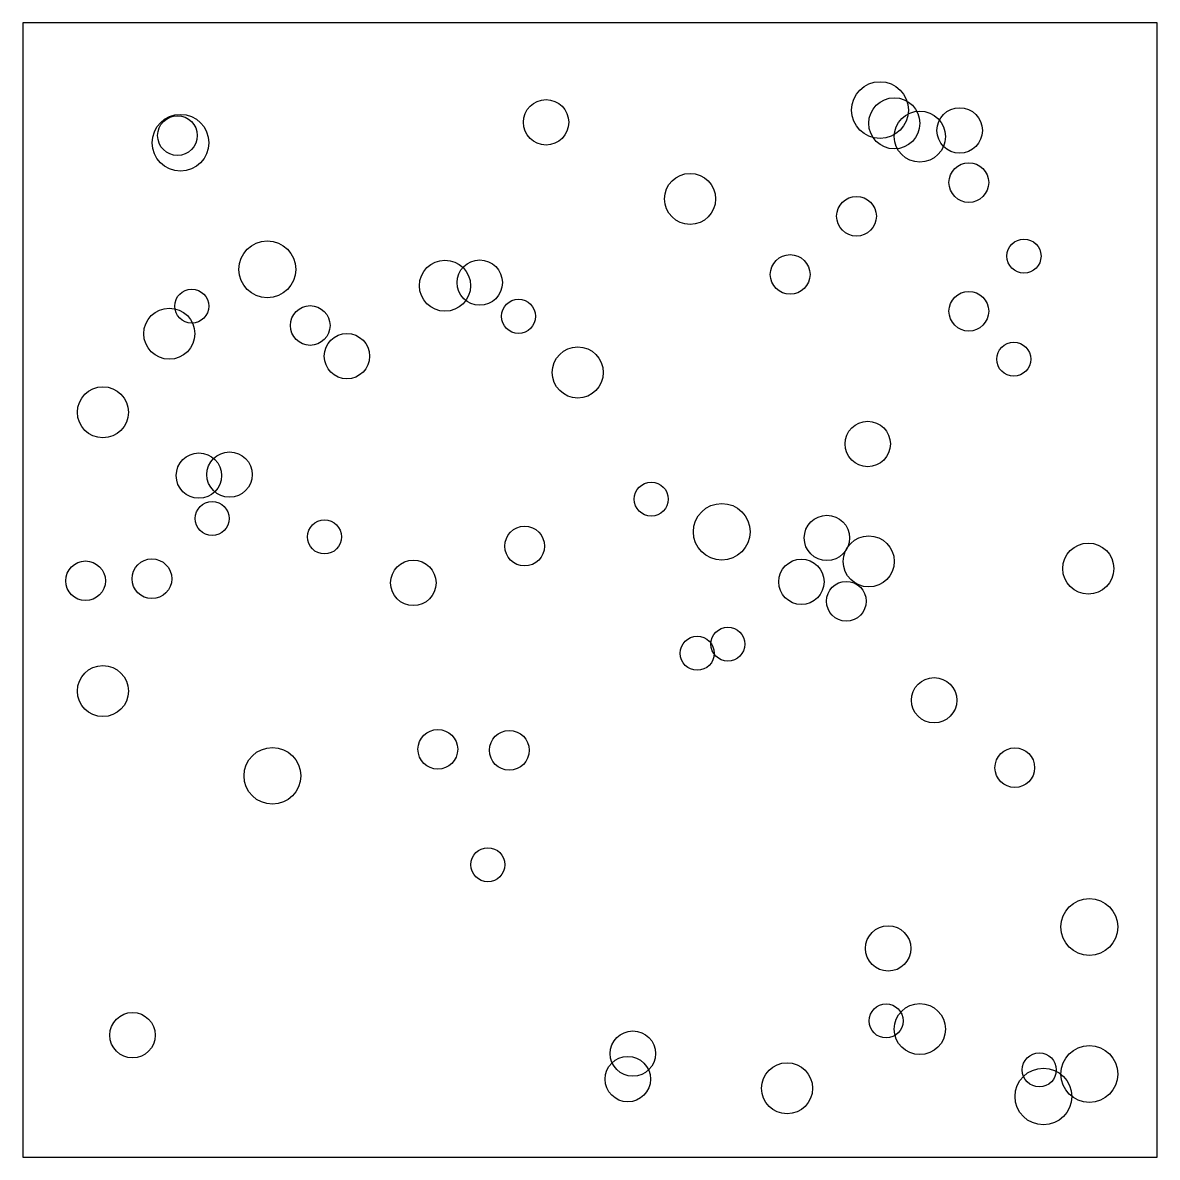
# Model space of a CAD drawing. Header units: metres. Extents: x 0 to 4, y 0 to 4.
import ezdxf

# ---------------------------------------------------------------- set-up
doc = ezdxf.new("R2010")
doc.units = ezdxf.units.M

msp = doc.modelspace()

# ---------------------------------------------------------------- linework, layer by layer
msp.add_lwpolyline([(0, 0), (4, 0), (4, 4), (0, 4)], close=True)
for centre, radius in [((3.0224, 3.692), 0.1), ((1.8452, 3.6488), 0.08), ((3.0728, 3.6452), 0.09), ((3.1628, 3.5984), 0.09), ((3.3032, 3.62), 0.08), ((0.5564, 3.5768), 0.1), ((0.5456, 3.602), 0.07), ((3.3356, 3.4364), 0.07), ((2.3528, 3.3788), 0.09), ((2.9396, 3.3176), 0.07), ((0.8624, 3.1304), 0.1), ((3.53, 3.1772), 0.06), ((1.4888, 3.0728), 0.09), ((1.6112, 3.0836), 0.08), ((2.7056, 3.1124), 0.07), ((0.596, 3.0008), 0.06), ((3.3356, 2.9828), 0.07), ((1.0136, 2.9324), 0.07), ((1.748, 2.9648), 0.06), ((0.5168, 2.9036), 0.09), ((1.1432, 2.8244), 0.08), ((1.9568, 2.7668), 0.09), ((3.494, 2.8136), 0.06), ((0.2828, 2.6264), 0.09), ((2.9792, 2.5148), 0.08), ((0.6212, 2.4032), 0.08), ((0.7292, 2.4068), 0.08), ((2.216, 2.3204), 0.06), ((0.668, 2.252), 0.06), ((2.4644, 2.2052), 0.1), ((1.064, 2.1872), 0.06), ((2.8352, 2.1836), 0.08), ((1.7696, 2.1548), 0.07), ((2.9828, 2.1008), 0.09), ((3.7568, 2.0756), 0.09), ((0.2216, 2.0324), 0.07), ((0.4556, 2.0396), 0.07), ((1.3772, 2.0252), 0.08), ((2.7452, 2.0288), 0.08), ((2.9036, 1.9604), 0.07), ((2.486, 1.8092), 0.06), ((2.378, 1.7768), 0.06), ((0.2828, 1.6436), 0.09), ((3.2132, 1.6112), 0.08), ((1.4636, 1.4384), 0.07), ((1.7156, 1.4348), 0.07), ((0.8804, 1.3448), 0.1), ((3.4976, 1.3736), 0.07), ((1.64, 1.0316), 0.06), ((3.7604, 0.812), 0.1), ((3.0512, 0.7364), 0.08), ((3.044, 0.4808), 0.06), ((3.1628, 0.452), 0.09), ((0.3872, 0.4304), 0.08), ((2.1512, 0.3656), 0.08), ((3.584, 0.308), 0.06), ((3.7604, 0.2936), 0.1), ((2.1332, 0.2756), 0.08), ((2.6948, 0.2432), 0.09), ((3.5984, 0.2144), 0.1)]:
    msp.add_circle(centre, radius)

doc.saveas('drawing.dxf')
